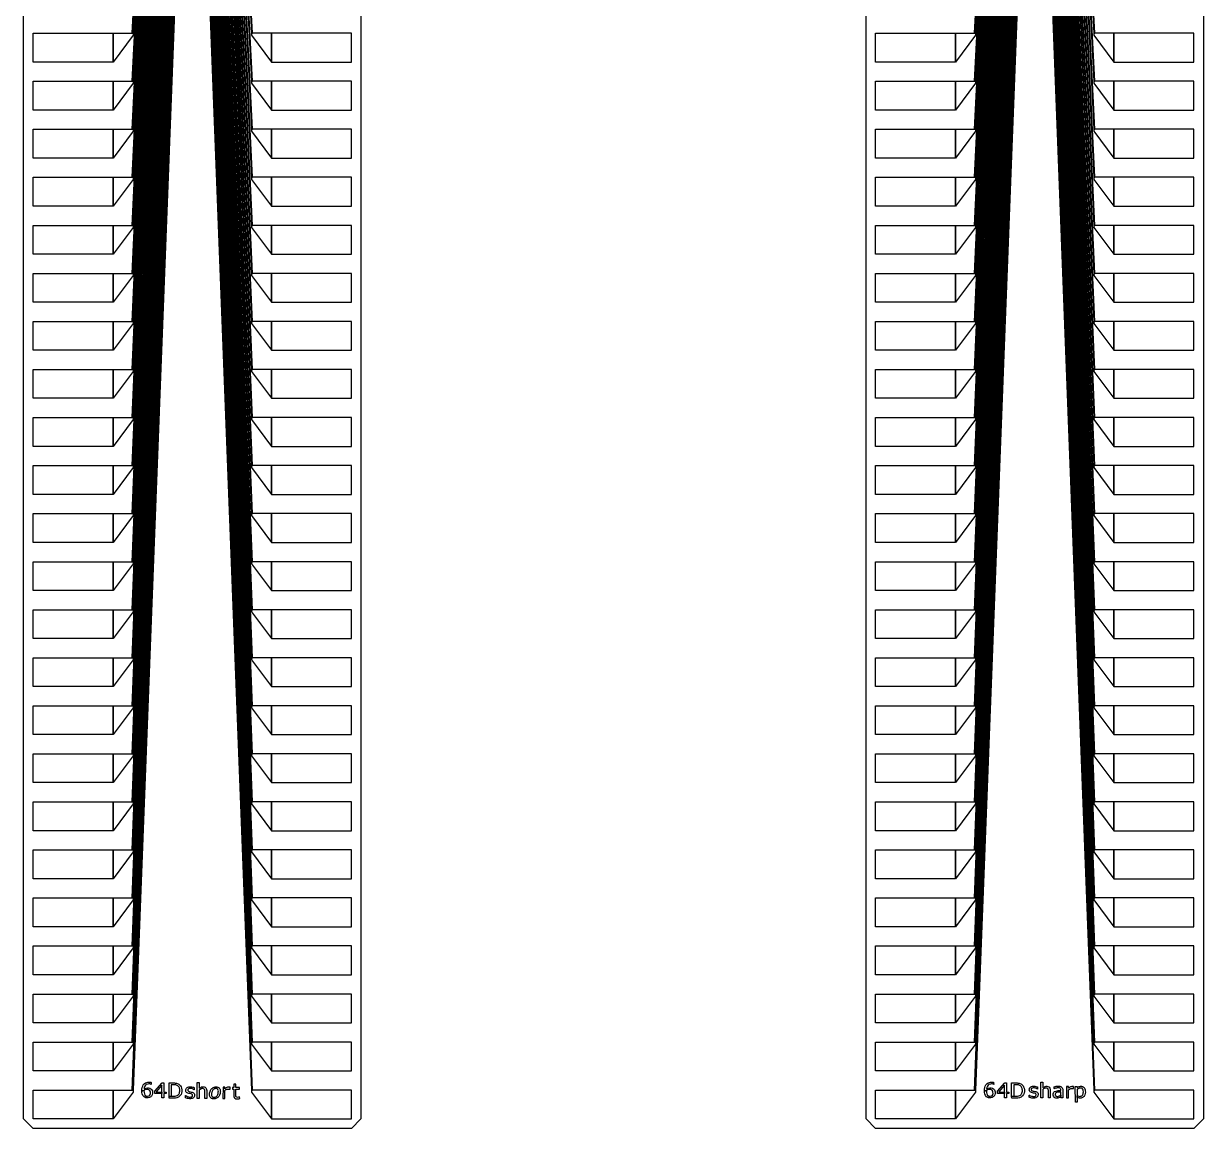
# Model space of a CAD drawing. Header units: inches. Extents: x 106592 to 209533, y 57057 to 74911.
# Drawn here: x 112245 to 114741, y 57217 to 59554 of the extents above; entities that cross this region are included whole.
import ezdxf

# ---------------------------------------------------------------- set-up
doc = ezdxf.new("R2010")
doc.units = ezdxf.units.IN
doc.header["$MEASUREMENT"] = 0
for name, color, linetype in [('metal', 221, 'Continuous'), ('nitride window', 40, 'Continuous'), ('profile', 140, 'Continuous')]:
    doc.layers.add(name, color=color, linetype=linetype)

msp = doc.modelspace()

# ---------------------------------------------------------------- linework, layer by layer
at = {"layer": 'metal'}
for points in [[(112567.1, 60537.8), (112568.7, 60537.8), (112476.4, 58314.4), (112474.3, 58314.4)], [(112476.4, 58416), (112474.3, 58416), (112563.9, 60537.8), (112565.5, 60537.8)], [(112560.7, 60537.8), (112562.3, 60537.8), (112476.4, 58517.6), (112474.3, 58517.6)], [(112476.4, 58619.3), (112474.3, 58619.3), (112557.5, 60537.8), (112559.1, 60537.8)], [(112476.4, 58720.9), (112474.3, 58720.9), (112554.3, 60537.8), (112555.9, 60537.8)], [(112551.1, 60537.8), (112552.7, 60537.8), (112476.4, 58822.5), (112474.3, 58822.5)], [(112570.3, 60537.8), (112571.9, 60537.8), (112476.4, 58212.8), (112474.3, 58212.8)], [(112573.5, 60537.8), (112575.1, 60537.8), (112476.4, 58111.2), (112474.3, 58111.2)], [(112599.1, 60537.8), (112600.7, 60537.8), (112476.4, 57298.4), (112474.3, 57298.4)], [(112595.9, 60537.8), (112597.5, 60537.8), (112476.4, 57400), (112474.3, 57400)], [(112576.7, 60537.8), (112578.3, 60537.8), (112476.4, 58009.6), (112474.3, 58009.6)], [(112476.4, 57908), (112474.3, 57908), (112579.9, 60537.8), (112581.5, 60537.8)], [(112476.4, 57806.4), (112474.3, 57806.4), (112583.1, 60537.8), (112584.7, 60537.8)], [(112586.3, 60537.8), (112587.9, 60537.8), (112476.4, 57704.8), (112474.3, 57704.8)], [(112476.4, 57603.2), (112474.3, 57603.2), (112589.5, 60537.8), (112591.1, 60537.8)], [(112592.7, 60537.8), (112594.3, 60537.8), (112476.4, 57501.6), (112474.3, 57501.6)], [(112541.5, 60537.8), (112543.1, 60537.8), (112476.4, 59127.3), (112474.3, 59127.3)], [(112476.4, 59228.9), (112474.3, 59228.9), (112538.3, 60537.8), (112539.9, 60537.8)], [(112535.1, 60537.8), (112536.7, 60537.8), (112476.4, 59330.5), (112474.3, 59330.5)], [(112476.4, 59432.1), (112474.3, 59432.1), (112531.9, 60537.8), (112533.5, 60537.8)], [(112476.4, 59533.7), (112474.3, 59533.7), (112528.7, 60537.8), (112530.3, 60537.8)], [(112544.7, 60537.8), (112546.3, 60537.8), (112476.4, 59025.7), (112474.3, 59025.7)], [(112547.9, 60537.8), (112549.5, 60537.8), (112476.4, 58924.1), (112474.3, 58924.1)], [(112603.9, 60537.8), (112602.3, 60537.8), (112726.7, 57298.4), (112728.8, 57298.4)], [(112607.1, 60537.8), (112605.5, 60537.8), (112726.7, 57400), (112728.8, 57400)], [(112610.3, 60537.8), (112608.7, 60537.8), (112726.7, 57501.6), (112728.8, 57501.6)], [(112726.7, 57603.2), (112728.8, 57603.2), (112613.5, 60537.8), (112611.9, 60537.8)], [(112616.7, 60537.8), (112615.1, 60537.8), (112726.7, 57704.8), (112728.8, 57704.8)], [(112726.7, 57806.4), (112728.8, 57806.4), (112619.9, 60537.8), (112618.3, 60537.8)], [(112726.7, 57908), (112728.8, 57908), (112623.1, 60537.8), (112621.5, 60537.8)], [(112626.3, 60537.8), (112624.7, 60537.8), (112726.7, 58009.6), (112728.8, 58009.6)], [(112629.5, 60537.8), (112627.9, 60537.8), (112726.7, 58111.2), (112728.8, 58111.2)], [(112632.7, 60537.8), (112631.1, 60537.8), (112726.7, 58212.8), (112728.8, 58212.8)], [(112635.9, 60537.8), (112634.3, 60537.8), (112726.7, 58314.4), (112728.8, 58314.4)], [(112726.7, 58416), (112728.8, 58416), (112639.1, 60537.8), (112637.5, 60537.8)], [(112642.3, 60537.8), (112640.7, 60537.8), (112726.7, 58517.6), (112728.8, 58517.6)], [(112726.7, 58619.3), (112728.8, 58619.3), (112645.5, 60537.8), (112643.9, 60537.8)], [(112726.7, 58720.9), (112728.8, 58720.9), (112648.7, 60537.8), (112647.1, 60537.8)], [(112651.9, 60537.8), (112650.3, 60537.8), (112726.7, 58822.5), (112728.8, 58822.5)], [(112655.1, 60537.8), (112653.5, 60537.8), (112726.7, 58924.1), (112728.8, 58924.1)], [(112658.3, 60537.8), (112656.7, 60537.8), (112726.7, 59025.7), (112728.8, 59025.7)], [(112661.5, 60537.8), (112659.9, 60537.8), (112726.7, 59127.3), (112728.8, 59127.3)], [(112726.7, 59228.9), (112728.8, 59228.9), (112664.7, 60537.8), (112663.1, 60537.8)], [(112667.9, 60537.8), (112666.3, 60537.8), (112726.7, 59330.5), (112728.8, 59330.5)], [(112726.7, 59432.1), (112728.8, 59432.1), (112671.1, 60537.8), (112669.5, 60537.8)], [(112726.7, 59533.7), (112728.8, 59533.7), (112674.3, 60537.8), (112672.7, 60537.8)], [(114350.1, 60537.8), (114351.7, 60537.8), (114259.4, 58314.4), (114257.3, 58314.4)], [(114259.4, 58416), (114257.3, 58416), (114346.9, 60537.8), (114348.5, 60537.8)], [(114343.7, 60537.8), (114345.3, 60537.8), (114259.4, 58517.6), (114257.3, 58517.6)], [(114259.4, 58619.3), (114257.3, 58619.3), (114340.5, 60537.8), (114342.1, 60537.8)], [(114259.4, 58720.9), (114257.3, 58720.9), (114337.3, 60537.8), (114338.9, 60537.8)], [(114334.1, 60537.8), (114335.7, 60537.8), (114259.4, 58822.5), (114257.3, 58822.5)], [(114353.3, 60537.8), (114354.9, 60537.8), (114259.4, 58212.8), (114257.3, 58212.8)], [(114356.5, 60537.8), (114358.1, 60537.8), (114259.4, 58111.2), (114257.3, 58111.2)], [(114382.1, 60537.8), (114383.7, 60537.8), (114259.4, 57298.4), (114257.3, 57298.4)], [(114378.9, 60537.8), (114380.5, 60537.8), (114259.4, 57400), (114257.3, 57400)], [(114359.7, 60537.8), (114361.3, 60537.8), (114259.4, 58009.6), (114257.3, 58009.6)], [(114259.4, 57908), (114257.3, 57908), (114362.9, 60537.8), (114364.5, 60537.8)], [(114259.4, 57806.4), (114257.3, 57806.4), (114366.1, 60537.8), (114367.7, 60537.8)], [(114369.3, 60537.8), (114370.9, 60537.8), (114259.4, 57704.8), (114257.3, 57704.8)], [(114259.4, 57603.2), (114257.3, 57603.2), (114372.5, 60537.8), (114374.1, 60537.8)], [(114375.7, 60537.8), (114377.3, 60537.8), (114259.4, 57501.6), (114257.3, 57501.6)], [(114324.5, 60537.8), (114326.1, 60537.8), (114259.4, 59127.3), (114257.3, 59127.3)], [(114259.4, 59228.9), (114257.3, 59228.9), (114321.3, 60537.8), (114322.9, 60537.8)], [(114318.1, 60537.8), (114319.7, 60537.8), (114259.4, 59330.5), (114257.3, 59330.5)], [(114259.4, 59432.1), (114257.3, 59432.1), (114314.9, 60537.8), (114316.5, 60537.8)], [(114259.4, 59533.7), (114257.3, 59533.7), (114311.7, 60537.8), (114313.3, 60537.8)], [(114327.7, 60537.8), (114329.3, 60537.8), (114259.4, 59025.7), (114257.3, 59025.7)], [(114330.9, 60537.8), (114332.5, 60537.8), (114259.4, 58924.1), (114257.3, 58924.1)], [(114386.9, 60537.8), (114385.3, 60537.8), (114509.7, 57298.4), (114511.8, 57298.4)], [(114390.1, 60537.8), (114388.5, 60537.8), (114509.7, 57400), (114511.8, 57400)], [(114393.3, 60537.8), (114391.7, 60537.8), (114509.7, 57501.6), (114511.8, 57501.6)], [(114509.7, 57603.2), (114511.8, 57603.2), (114396.5, 60537.8), (114394.9, 60537.8)], [(114399.7, 60537.8), (114398.1, 60537.8), (114509.7, 57704.8), (114511.8, 57704.8)], [(114509.7, 57806.4), (114511.8, 57806.4), (114402.9, 60537.8), (114401.3, 60537.8)], [(114509.7, 57908), (114511.8, 57908), (114406.1, 60537.8), (114404.5, 60537.8)], [(114409.3, 60537.8), (114407.7, 60537.8), (114509.7, 58009.6), (114511.8, 58009.6)], [(114412.5, 60537.8), (114410.9, 60537.8), (114509.7, 58111.2), (114511.8, 58111.2)], [(114415.7, 60537.8), (114414.1, 60537.8), (114509.7, 58212.8), (114511.8, 58212.8)], [(114418.9, 60537.8), (114417.3, 60537.8), (114509.7, 58314.4), (114511.8, 58314.4)], [(114509.7, 58416), (114511.8, 58416), (114422.1, 60537.8), (114420.5, 60537.8)], [(114425.3, 60537.8), (114423.7, 60537.8), (114509.7, 58517.6), (114511.8, 58517.6)], [(114509.7, 58619.3), (114511.8, 58619.3), (114428.5, 60537.8), (114426.9, 60537.8)], [(114509.7, 58720.9), (114511.8, 58720.9), (114431.7, 60537.8), (114430.1, 60537.8)], [(114434.9, 60537.8), (114433.3, 60537.8), (114509.7, 58822.5), (114511.8, 58822.5)], [(114438.1, 60537.8), (114436.5, 60537.8), (114509.7, 58924.1), (114511.8, 58924.1)], [(114441.3, 60537.8), (114439.7, 60537.8), (114509.7, 59025.7), (114511.8, 59025.7)], [(114444.5, 60537.8), (114442.9, 60537.8), (114509.7, 59127.3), (114511.8, 59127.3)], [(114509.7, 59228.9), (114511.8, 59228.9), (114447.7, 60537.8), (114446.1, 60537.8)], [(114450.9, 60537.8), (114449.3, 60537.8), (114509.7, 59330.5), (114511.8, 59330.5)], [(114509.7, 59432.1), (114511.8, 59432.1), (114454.1, 60537.8), (114452.5, 60537.8)], [(114509.7, 59533.7), (114511.8, 59533.7), (114457.3, 60537.8), (114455.7, 60537.8)], [(112264.7, 59533.7), (112434, 59533.7), (112434, 59472.7), (112264.7, 59472.7)], [(112434, 59472.7), (112434, 59533.7), (112476.4, 59533.7), (112476.4, 59529.5), (112434, 59472.7)], [(112769, 59472.7), (112769, 59533.7), (112726.7, 59533.7), (112726.7, 59529.5), (112769, 59472.7)], [(112938.3, 59533.7), (112769, 59533.7), (112769, 59472.7), (112938.3, 59472.7)], [(114047.7, 59533.7), (114217.1, 59533.7), (114217.1, 59472.7), (114047.7, 59472.7)], [(114217.1, 59472.7), (114217.1, 59533.7), (114259.4, 59533.7), (114259.4, 59529.5), (114217.1, 59472.7)], [(114552, 59472.7), (114552, 59533.7), (114509.7, 59533.7), (114509.7, 59529.5), (114552, 59472.7)], [(114721.4, 59533.7), (114552, 59533.7), (114552, 59472.7), (114721.4, 59472.7)], [(112264.7, 59432.1), (112434, 59432.1), (112434, 59371.1), (112264.7, 59371.1)], [(112434, 59371.1), (112434, 59432.1), (112476.4, 59432.1), (112476.4, 59427.8), (112434, 59371.1)], [(112769, 59371.1), (112769, 59432.1), (112726.7, 59432.1), (112726.7, 59427.8), (112769, 59371.1)], [(112938.3, 59432.1), (112769, 59432.1), (112769, 59371.1), (112938.3, 59371.1)], [(114047.7, 59432.1), (114217.1, 59432.1), (114217.1, 59371.1), (114047.7, 59371.1)], [(114217.1, 59371.1), (114217.1, 59432.1), (114259.4, 59432.1), (114259.4, 59427.8), (114217.1, 59371.1)], [(114552, 59371.1), (114552, 59432.1), (114509.7, 59432.1), (114509.7, 59427.8), (114552, 59371.1)], [(114721.4, 59432.1), (114552, 59432.1), (114552, 59371.1), (114721.4, 59371.1)], [(112264.7, 59330.5), (112434, 59330.5), (112434, 59269.5), (112264.7, 59269.5)], [(112434, 59269.5), (112434, 59330.5), (112476.4, 59330.5), (112476.4, 59326.2), (112434, 59269.5)], [(112769, 59269.5), (112769, 59330.5), (112726.7, 59330.5), (112726.7, 59326.2), (112769, 59269.5)], [(112938.3, 59330.5), (112769, 59330.5), (112769, 59269.5), (112938.3, 59269.5)], [(114047.7, 59330.5), (114217.1, 59330.5), (114217.1, 59269.5), (114047.7, 59269.5)], [(114217.1, 59269.5), (114217.1, 59330.5), (114259.4, 59330.5), (114259.4, 59326.2), (114217.1, 59269.5)], [(114552, 59269.5), (114552, 59330.5), (114509.7, 59330.5), (114509.7, 59326.2), (114552, 59269.5)], [(114721.4, 59330.5), (114552, 59330.5), (114552, 59269.5), (114721.4, 59269.5)], [(112264.7, 59228.9), (112434, 59228.9), (112434, 59167.9), (112264.7, 59167.9)], [(112434, 59167.9), (112434, 59228.9), (112476.4, 59228.9), (112476.4, 59224.6), (112434, 59167.9)], [(112769, 59167.9), (112769, 59228.9), (112726.7, 59228.9), (112726.7, 59224.6), (112769, 59167.9)], [(112938.3, 59228.9), (112769, 59228.9), (112769, 59167.9), (112938.3, 59167.9)], [(114047.7, 59228.9), (114217.1, 59228.9), (114217.1, 59167.9), (114047.7, 59167.9)], [(114217.1, 59167.9), (114217.1, 59228.9), (114259.4, 59228.9), (114259.4, 59224.6), (114217.1, 59167.9)], [(114552, 59167.9), (114552, 59228.9), (114509.7, 59228.9), (114509.7, 59224.6), (114552, 59167.9)], [(114721.4, 59228.9), (114552, 59228.9), (114552, 59167.9), (114721.4, 59167.9)], [(112264.7, 59127.3), (112434, 59127.3), (112434, 59066.3), (112264.7, 59066.3)], [(112434, 59066.3), (112434, 59127.3), (112476.4, 59127.3), (112476.4, 59123), (112434, 59066.3)], [(112769, 59066.3), (112769, 59127.3), (112726.7, 59127.3), (112726.7, 59123), (112769, 59066.3)], [(112938.3, 59127.3), (112769, 59127.3), (112769, 59066.3), (112938.3, 59066.3)], [(114047.7, 59127.3), (114217.1, 59127.3), (114217.1, 59066.3), (114047.7, 59066.3)], [(114217.1, 59066.3), (114217.1, 59127.3), (114259.4, 59127.3), (114259.4, 59123), (114217.1, 59066.3)], [(114552, 59066.3), (114552, 59127.3), (114509.7, 59127.3), (114509.7, 59123), (114552, 59066.3)], [(114721.4, 59127.3), (114552, 59127.3), (114552, 59066.3), (114721.4, 59066.3)], [(112264.7, 59025.7), (112434, 59025.7), (112434, 58964.7), (112264.7, 58964.7)], [(112434, 58964.7), (112434, 59025.7), (112476.4, 59025.7), (112476.4, 59021.4), (112434, 58964.7)], [(112769, 58964.7), (112769, 59025.7), (112726.7, 59025.7), (112726.7, 59021.4), (112769, 58964.7)], [(112938.3, 59025.7), (112769, 59025.7), (112769, 58964.7), (112938.3, 58964.7)], [(114047.7, 59025.7), (114217.1, 59025.7), (114217.1, 58964.7), (114047.7, 58964.7)], [(114217.1, 58964.7), (114217.1, 59025.7), (114259.4, 59025.7), (114259.4, 59021.4), (114217.1, 58964.7)], [(114552, 58964.7), (114552, 59025.7), (114509.7, 59025.7), (114509.7, 59021.4), (114552, 58964.7)], [(114721.4, 59025.7), (114552, 59025.7), (114552, 58964.7), (114721.4, 58964.7)], [(112264.7, 58924.1), (112434, 58924.1), (112434, 58863.1), (112264.7, 58863.1)], [(112434, 58863.1), (112434, 58924.1), (112476.4, 58924.1), (112476.4, 58919.8), (112434, 58863.1)], [(112769, 58863.1), (112769, 58924.1), (112726.7, 58924.1), (112726.7, 58919.8), (112769, 58863.1)], [(112938.3, 58924.1), (112769, 58924.1), (112769, 58863.1), (112938.3, 58863.1)], [(114047.7, 58924.1), (114217.1, 58924.1), (114217.1, 58863.1), (114047.7, 58863.1)], [(114217.1, 58863.1), (114217.1, 58924.1), (114259.4, 58924.1), (114259.4, 58919.8), (114217.1, 58863.1)], [(114552, 58863.1), (114552, 58924.1), (114509.7, 58924.1), (114509.7, 58919.8), (114552, 58863.1)], [(114721.4, 58924.1), (114552, 58924.1), (114552, 58863.1), (114721.4, 58863.1)], [(112264.7, 58822.5), (112434, 58822.5), (112434, 58761.5), (112264.7, 58761.5)], [(112434, 58761.5), (112434, 58822.5), (112476.4, 58822.5), (112476.4, 58818.2), (112434, 58761.5)], [(112769, 58761.5), (112769, 58822.5), (112726.7, 58822.5), (112726.7, 58818.2), (112769, 58761.5)], [(112938.3, 58822.5), (112769, 58822.5), (112769, 58761.5), (112938.3, 58761.5)], [(114047.7, 58822.5), (114217.1, 58822.5), (114217.1, 58761.5), (114047.7, 58761.5)], [(114217.1, 58761.5), (114217.1, 58822.5), (114259.4, 58822.5), (114259.4, 58818.2), (114217.1, 58761.5)], [(114552, 58761.5), (114552, 58822.5), (114509.7, 58822.5), (114509.7, 58818.2), (114552, 58761.5)], [(114721.4, 58822.5), (114552, 58822.5), (114552, 58761.5), (114721.4, 58761.5)], [(112264.7, 58720.9), (112434, 58720.9), (112434, 58659.9), (112264.7, 58659.9)], [(112434, 58659.9), (112434, 58720.9), (112476.4, 58720.9), (112476.4, 58716.6), (112434, 58659.9)], [(112769, 58659.9), (112769, 58720.9), (112726.7, 58720.9), (112726.7, 58716.6), (112769, 58659.9)], [(112938.3, 58720.9), (112769, 58720.9), (112769, 58659.9), (112938.3, 58659.9)], [(114047.7, 58720.9), (114217.1, 58720.9), (114217.1, 58659.9), (114047.7, 58659.9)], [(114217.1, 58659.9), (114217.1, 58720.9), (114259.4, 58720.9), (114259.4, 58716.6), (114217.1, 58659.9)], [(114552, 58659.9), (114552, 58720.9), (114509.7, 58720.9), (114509.7, 58716.6), (114552, 58659.9)], [(114721.4, 58720.9), (114552, 58720.9), (114552, 58659.9), (114721.4, 58659.9)], [(112264.7, 58619.3), (112434, 58619.3), (112434, 58558.3), (112264.7, 58558.3)], [(112434, 58558.3), (112434, 58619.3), (112476.4, 58619.3), (112476.4, 58615), (112434, 58558.3)], [(112769, 58558.3), (112769, 58619.3), (112726.7, 58619.3), (112726.7, 58615), (112769, 58558.3)], [(112938.3, 58619.3), (112769, 58619.3), (112769, 58558.3), (112938.3, 58558.3)], [(114047.7, 58619.3), (114217.1, 58619.3), (114217.1, 58558.3), (114047.7, 58558.3)], [(114217.1, 58558.3), (114217.1, 58619.3), (114259.4, 58619.3), (114259.4, 58615), (114217.1, 58558.3)], [(114552, 58558.3), (114552, 58619.3), (114509.7, 58619.3), (114509.7, 58615), (114552, 58558.3)], [(114721.4, 58619.3), (114552, 58619.3), (114552, 58558.3), (114721.4, 58558.3)], [(112264.7, 58517.6), (112434, 58517.6), (112434, 58456.7), (112264.7, 58456.7)], [(112434, 58456.7), (112434, 58517.6), (112476.4, 58517.6), (112476.4, 58513.4), (112434, 58456.7)], [(112769, 58456.7), (112769, 58517.6), (112726.7, 58517.6), (112726.7, 58513.4), (112769, 58456.7)], [(112938.3, 58517.6), (112769, 58517.6), (112769, 58456.7), (112938.3, 58456.7)], [(114047.7, 58517.6), (114217.1, 58517.6), (114217.1, 58456.7), (114047.7, 58456.7)], [(114217.1, 58456.7), (114217.1, 58517.6), (114259.4, 58517.6), (114259.4, 58513.4), (114217.1, 58456.7)], [(114552, 58456.7), (114552, 58517.6), (114509.7, 58517.6), (114509.7, 58513.4), (114552, 58456.7)], [(114721.4, 58517.6), (114552, 58517.6), (114552, 58456.7), (114721.4, 58456.7)], [(112264.7, 58416), (112434, 58416), (112434, 58355.1), (112264.7, 58355.1)], [(112434, 58355.1), (112434, 58416), (112476.4, 58416), (112476.4, 58411.8), (112434, 58355.1)], [(112769, 58355.1), (112769, 58416), (112726.7, 58416), (112726.7, 58411.8), (112769, 58355.1)], [(112938.3, 58416), (112769, 58416), (112769, 58355.1), (112938.3, 58355.1)], [(114047.7, 58416), (114217.1, 58416), (114217.1, 58355.1), (114047.7, 58355.1)], [(114217.1, 58355.1), (114217.1, 58416), (114259.4, 58416), (114259.4, 58411.8), (114217.1, 58355.1)], [(114552, 58355.1), (114552, 58416), (114509.7, 58416), (114509.7, 58411.8), (114552, 58355.1)], [(114721.4, 58416), (114552, 58416), (114552, 58355.1), (114721.4, 58355.1)], [(112264.7, 58314.4), (112434, 58314.4), (112434, 58253.5), (112264.7, 58253.5)], [(112434, 58253.5), (112434, 58314.4), (112476.4, 58314.4), (112476.4, 58310.2), (112434, 58253.5)], [(112769, 58253.5), (112769, 58314.4), (112726.7, 58314.4), (112726.7, 58310.2), (112769, 58253.5)], [(112938.3, 58314.4), (112769, 58314.4), (112769, 58253.5), (112938.3, 58253.5)], [(114047.7, 58314.4), (114217.1, 58314.4), (114217.1, 58253.5), (114047.7, 58253.5)], [(114217.1, 58253.5), (114217.1, 58314.4), (114259.4, 58314.4), (114259.4, 58310.2), (114217.1, 58253.5)], [(114552, 58253.5), (114552, 58314.4), (114509.7, 58314.4), (114509.7, 58310.2), (114552, 58253.5)], [(114721.4, 58314.4), (114552, 58314.4), (114552, 58253.5), (114721.4, 58253.5)], [(112264.7, 58212.8), (112434, 58212.8), (112434, 58151.9), (112264.7, 58151.9)], [(112434, 58151.9), (112434, 58212.8), (112476.4, 58212.8), (112476.4, 58208.6), (112434, 58151.9)], [(112769, 58151.9), (112769, 58212.8), (112726.7, 58212.8), (112726.7, 58208.6), (112769, 58151.9)], [(112938.3, 58212.8), (112769, 58212.8), (112769, 58151.9), (112938.3, 58151.9)], [(114047.7, 58212.8), (114217.1, 58212.8), (114217.1, 58151.9), (114047.7, 58151.9)], [(114217.1, 58151.9), (114217.1, 58212.8), (114259.4, 58212.8), (114259.4, 58208.6), (114217.1, 58151.9)], [(114552, 58151.9), (114552, 58212.8), (114509.7, 58212.8), (114509.7, 58208.6), (114552, 58151.9)], [(114721.4, 58212.8), (114552, 58212.8), (114552, 58151.9), (114721.4, 58151.9)], [(112264.7, 58111.2), (112434, 58111.2), (112434, 58050.3), (112264.7, 58050.3)], [(112434, 58050.3), (112434, 58111.2), (112476.4, 58111.2), (112476.4, 58107), (112434, 58050.3)], [(112769, 58050.3), (112769, 58111.2), (112726.7, 58111.2), (112726.7, 58107), (112769, 58050.3)], [(112938.3, 58111.2), (112769, 58111.2), (112769, 58050.3), (112938.3, 58050.3)], [(114047.7, 58111.2), (114217.1, 58111.2), (114217.1, 58050.3), (114047.7, 58050.3)], [(114217.1, 58050.3), (114217.1, 58111.2), (114259.4, 58111.2), (114259.4, 58107), (114217.1, 58050.3)], [(114552, 58050.3), (114552, 58111.2), (114509.7, 58111.2), (114509.7, 58107), (114552, 58050.3)], [(114721.4, 58111.2), (114552, 58111.2), (114552, 58050.3), (114721.4, 58050.3)], [(112264.7, 58009.6), (112434, 58009.6), (112434, 57948.7), (112264.7, 57948.7)], [(112434, 57948.7), (112434, 58009.6), (112476.4, 58009.6), (112476.4, 58005.4), (112434, 57948.7)], [(112769, 57948.7), (112769, 58009.6), (112726.7, 58009.6), (112726.7, 58005.4), (112769, 57948.7)], [(112938.3, 58009.6), (112769, 58009.6), (112769, 57948.7), (112938.3, 57948.7)], [(114047.7, 58009.6), (114217.1, 58009.6), (114217.1, 57948.7), (114047.7, 57948.7)], [(114217.1, 57948.7), (114217.1, 58009.6), (114259.4, 58009.6), (114259.4, 58005.4), (114217.1, 57948.7)], [(114552, 57948.7), (114552, 58009.6), (114509.7, 58009.6), (114509.7, 58005.4), (114552, 57948.7)], [(114721.4, 58009.6), (114552, 58009.6), (114552, 57948.7), (114721.4, 57948.7)], [(112264.7, 57908), (112434, 57908), (112434, 57847.1), (112264.7, 57847.1)], [(112434, 57847.1), (112434, 57908), (112476.4, 57908), (112476.4, 57903.8), (112434, 57847.1)], [(112769, 57847.1), (112769, 57908), (112726.7, 57908), (112726.7, 57903.8), (112769, 57847.1)], [(112938.3, 57908), (112769, 57908), (112769, 57847.1), (112938.3, 57847.1)], [(114047.7, 57908), (114217.1, 57908), (114217.1, 57847.1), (114047.7, 57847.1)], [(114217.1, 57847.1), (114217.1, 57908), (114259.4, 57908), (114259.4, 57903.8), (114217.1, 57847.1)], [(114552, 57847.1), (114552, 57908), (114509.7, 57908), (114509.7, 57903.8), (114552, 57847.1)], [(114721.4, 57908), (114552, 57908), (114552, 57847.1), (114721.4, 57847.1)], [(112264.7, 57806.4), (112434, 57806.4), (112434, 57745.5), (112264.7, 57745.5)], [(112434, 57745.5), (112434, 57806.4), (112476.4, 57806.4), (112476.4, 57802.2), (112434, 57745.5)], [(112769, 57745.5), (112769, 57806.4), (112726.7, 57806.4), (112726.7, 57802.2), (112769, 57745.5)], [(112938.3, 57806.4), (112769, 57806.4), (112769, 57745.5), (112938.3, 57745.5)], [(114047.7, 57806.4), (114217.1, 57806.4), (114217.1, 57745.5), (114047.7, 57745.5)], [(114217.1, 57745.5), (114217.1, 57806.4), (114259.4, 57806.4), (114259.4, 57802.2), (114217.1, 57745.5)], [(114552, 57745.5), (114552, 57806.4), (114509.7, 57806.4), (114509.7, 57802.2), (114552, 57745.5)], [(114721.4, 57806.4), (114552, 57806.4), (114552, 57745.5), (114721.4, 57745.5)], [(112264.7, 57704.8), (112434, 57704.8), (112434, 57643.9), (112264.7, 57643.9)], [(112434, 57643.9), (112434, 57704.8), (112476.4, 57704.8), (112476.4, 57700.6), (112434, 57643.9)], [(112769, 57643.9), (112769, 57704.8), (112726.7, 57704.8), (112726.7, 57700.6), (112769, 57643.9)], [(112938.3, 57704.8), (112769, 57704.8), (112769, 57643.9), (112938.3, 57643.9)], [(114047.7, 57704.8), (114217.1, 57704.8), (114217.1, 57643.9), (114047.7, 57643.9)], [(114217.1, 57643.9), (114217.1, 57704.8), (114259.4, 57704.8), (114259.4, 57700.6), (114217.1, 57643.9)], [(114552, 57643.9), (114552, 57704.8), (114509.7, 57704.8), (114509.7, 57700.6), (114552, 57643.9)], [(114721.4, 57704.8), (114552, 57704.8), (114552, 57643.9), (114721.4, 57643.9)], [(112264.7, 57603.2), (112434, 57603.2), (112434, 57542.2), (112264.7, 57542.2)], [(112434, 57542.2), (112434, 57603.2), (112476.4, 57603.2), (112476.4, 57599), (112434, 57542.2)], [(112769, 57542.2), (112769, 57603.2), (112726.7, 57603.2), (112726.7, 57599), (112769, 57542.2)], [(112938.3, 57603.2), (112769, 57603.2), (112769, 57542.2), (112938.3, 57542.2)], [(114047.7, 57603.2), (114217.1, 57603.2), (114217.1, 57542.2), (114047.7, 57542.2)], [(114217.1, 57542.2), (114217.1, 57603.2), (114259.4, 57603.2), (114259.4, 57599), (114217.1, 57542.2)], [(114552, 57542.2), (114552, 57603.2), (114509.7, 57603.2), (114509.7, 57599), (114552, 57542.2)], [(114721.4, 57603.2), (114552, 57603.2), (114552, 57542.2), (114721.4, 57542.2)], [(112264.7, 57501.6), (112434, 57501.6), (112434, 57440.6), (112264.7, 57440.6)], [(112434, 57440.6), (112434, 57501.6), (112476.4, 57501.6), (112476.4, 57497.4), (112434, 57440.6)], [(112769, 57440.6), (112769, 57501.6), (112726.7, 57501.6), (112726.7, 57497.4), (112769, 57440.6)], [(112938.3, 57501.6), (112769, 57501.6), (112769, 57440.6), (112938.3, 57440.6)], [(114047.7, 57501.6), (114217.1, 57501.6), (114217.1, 57440.6), (114047.7, 57440.6)], [(114217.1, 57440.6), (114217.1, 57501.6), (114259.4, 57501.6), (114259.4, 57497.4), (114217.1, 57440.6)], [(114552, 57440.6), (114552, 57501.6), (114509.7, 57501.6), (114509.7, 57497.4), (114552, 57440.6)], [(114721.4, 57501.6), (114552, 57501.6), (114552, 57440.6), (114721.4, 57440.6)], [(112264.7, 57400), (112434, 57400), (112434, 57339), (112264.7, 57339)], [(112434, 57339), (112434, 57400), (112476.4, 57400), (112476.4, 57395.8), (112434, 57339)], [(112769, 57339), (112769, 57400), (112726.7, 57400), (112726.7, 57395.8), (112769, 57339)], [(112938.3, 57400), (112769, 57400), (112769, 57339), (112938.3, 57339)], [(114047.7, 57400), (114217.1, 57400), (114217.1, 57339), (114047.7, 57339)], [(114217.1, 57339), (114217.1, 57400), (114259.4, 57400), (114259.4, 57395.8), (114217.1, 57339)], [(114552, 57339), (114552, 57400), (114509.7, 57400), (114509.7, 57395.8), (114552, 57339)], [(114721.4, 57400), (114552, 57400), (114552, 57339), (114721.4, 57339)], [(112264.7, 57298.4), (112434, 57298.4), (112434, 57237.4), (112264.7, 57237.4)], [(112434, 57237.4), (112434, 57298.4), (112476.4, 57298.4), (112476.4, 57294.2), (112434, 57237.4)], [(112514.5, 57314.8), (112514.6, 57310.6), (112512, 57311.5), (112509.7, 57311.7), (112507.5, 57311.3), (112504.3, 57310), (112502.6, 57308.8), (112501.1, 57306.4), (112500.1, 57303.7), (112499.7, 57300.8), (112501.4, 57301.7), (112503.7, 57302.6), (112506.6, 57303.1), (112508.9, 57303.1), (112511.7, 57302.4), (112514.1, 57301), (112516, 57299.3), (112517.3, 57297), (112517.6, 57294.5), (112517.7, 57291.5), (112516.8, 57288.2), (112515.3, 57285.8), (112513.7, 57284.4), (112511.2, 57282.8), (112508.4, 57282.1), (112506.1, 57282.1), (112503.4, 57282.3), (112499.5, 57284.2), (112497.3, 57286.7), (112495.8, 57290.3), (112495.1, 57293.4), (112495, 57296.4), (112499.4, 57297.8), (112499.6, 57293.5), (112500.2, 57290.4), (112501.6, 57287.5), (112504.5, 57285.9), (112507, 57285.8), (112510, 57286.5), (112512, 57288), (112513.2, 57291), (112513.1, 57294.2), (112512.5, 57296.4), (112511, 57298.6), (112508.3, 57299.5), (112504.9, 57299.5), (112501.4, 57298.7), (112500.2, 57298.2), (112499.4, 57297.9), (112495, 57296.6), (112494.9, 57296.9), (112494.9, 57297), (112495.1, 57300.4), (112495.8, 57304.1), (112496.7, 57306.8), (112498, 57309.3), (112499.9, 57311.7), (112502.7, 57313.5), (112505.4, 57314.7), (112507.7, 57315.2), (112509.5, 57315.4), (112511, 57315.3), (112512.7, 57315.3), (112513.8, 57315)], [(112537.9, 57313.9), (112541.8, 57314), (112541.7, 57294.4), (112546.5, 57294.4), (112546.4, 57290.9), (112541.7, 57290.9), (112541.6, 57281.9), (112537.5, 57282.1), (112537.5, 57290.9), (112537.5, 57308.6), (112525.5, 57294.5), (112537.4, 57294.4), (112537.4, 57291), (112522.3, 57291), (112522.3, 57295.9)], [(112552.6, 57313.7), (112558.4, 57313.6), (112564.1, 57313.5), (112565.5, 57313.3), (112568.6, 57312.8), (112571.6, 57311.9), (112573.5, 57310.8), (112577, 57307.4), (112577.9, 57305.5), (112579.1, 57302.6), (112579.8, 57299), (112579.8, 57295.4), (112579, 57292.2), (112577.8, 57289.2), (112575.4, 57286.1), (112572.6, 57283.8), (112569.2, 57282.4), (112565.9, 57281.7), (112561.7, 57281.5), (112554.2, 57281.5), (112552.6, 57281.6), (112552.6, 57285.1), (112556.9, 57285.3), (112562.5, 57285.3), (112565.3, 57285.6), (112567.6, 57286.1), (112569.7, 57286.9), (112571.8, 57288.3), (112572.9, 57289.6), (112573.6, 57290.5), (112574.4, 57292.1), (112574.9, 57293.8), (112575.2, 57295.9), (112575.2, 57298), (112575.1, 57300.1), (112574.7, 57301.7), (112574.3, 57303.1), (112573.7, 57304.3), (112572.8, 57305.7), (112572, 57306.5), (112571.2, 57307.3), (112569.9, 57308), (112568.5, 57308.8), (112566.9, 57309.3), (112564.9, 57309.7), (112563.4, 57309.9), (112560.8, 57309.9), (112556.8, 57309.9), (112556.9, 57285.4), (112552.6, 57285.2)], [(112605.5, 57303.6), (112605.5, 57299.2), (112605.2, 57299.2), (112604.6, 57299.8), (112603.6, 57300.2), (112602.3, 57300.9), (112600.4, 57301.5), (112599.1, 57301.8), (112597.7, 57302), (112596.2, 57301.9), (112594.6, 57301.6), (112593.5, 57301.1), (112592.7, 57300.6), (112592.1, 57299.7), (112591.9, 57298.5), (112592, 57297.5), (112592.6, 57296.6), (112593.4, 57296), (112594.8, 57295.3), (112596.3, 57294.9), (112597.3, 57294.8), (112599.4, 57294.3), (112601.3, 57294), (112602.9, 57293.4), (112604.2, 57292.6), (112605.2, 57291.8), (112605.7, 57290.9), (112606.3, 57289.6), (112606.4, 57288), (112606.3, 57286.8), (112606.1, 57285.6), (112605.5, 57284.3), (112604.6, 57283.1), (112603.9, 57282.4), (112602.7, 57281.6), (112601.5, 57281), (112600.5, 57280.7), (112599.1, 57280.4), (112597.7, 57280.3), (112595.5, 57280.2), (112593, 57280.4), (112591.3, 57280.8), (112589.2, 57281.5), (112587.6, 57282.2), (112587.6, 57286.8), (112587.9, 57286.8), (112588.7, 57286.2), (112590, 57285.4), (112592.2, 57284.4), (112593.6, 57284), (112595.2, 57283.8), (112596.6, 57283.7), (112597.9, 57283.7), (112599.3, 57283.9), (112600.9, 57284.5), (112601.9, 57285.6), (112602.3, 57286.9), (112602.2, 57288.2), (112601.7, 57289.2), (112600.7, 57289.8), (112599.1, 57290.4), (112596.8, 57290.9), (112594.5, 57291.3), (112592.4, 57292), (112590.9, 57292.6), (112589.7, 57293.4), (112588.9, 57294.3), (112588.1, 57295.7), (112587.7, 57297.5), (112587.9, 57299.4), (112588.5, 57301.2), (112589.4, 57302.5), (112591.1, 57303.8), (112592.5, 57304.5), (112594.6, 57305.1), (112597, 57305.4), (112599.7, 57305.3), (112601.9, 57304.9), (112603.9, 57304.3), (112605.1, 57303.7)], [(112612.2, 57314.2), (112616.3, 57314.2), (112616.3, 57302.2), (112617.9, 57303.3), (112619.7, 57304.2), (112621.5, 57305), (112623.2, 57305.4), (112625.2, 57305.4), (112627, 57305), (112628.9, 57304.3), (112630.2, 57303.1), (112631.2, 57301.6), (112631.8, 57299.8), (112632.2, 57297.9), (112632.2, 57294.9), (112632.3, 57292.8), (112632.3, 57289.6), (112632.2, 57286.4), (112632.2, 57283.4), (112632.3, 57280.8), (112628.2, 57280.8), (112628.2, 57294.3), (112628.1, 57296.6), (112627.9, 57298.4), (112627.4, 57299.5), (112626.6, 57300.6), (112625.6, 57301.3), (112624.2, 57301.5), (112622.2, 57301.5), (112620.9, 57301.3), (112620.3, 57301), (112619.3, 57300.6), (112618.2, 57299.9), (112616.2, 57298.7), (112616.3, 57280.9), (112612.2, 57280.8)], [(112652, 57305.1), (112653.5, 57305), (112654.8, 57304.8), (112655.8, 57304.5), (112656.9, 57304.1), (112658.2, 57303.2), (112658.9, 57302.4), (112659.8, 57301.2), (112660.5, 57299.9), (112660.8, 57298.9), (112661, 57297.8), (112661, 57296.7), (112661.1, 57295.4), (112661, 57293.9), (112660.8, 57292.9), (112660.6, 57291.8), (112660.4, 57290.7), (112660.2, 57290.2), (112659.9, 57289.2), (112659.5, 57288.4), (112659.2, 57287.6), (112658.7, 57286.6), (112658.4, 57286.2), (112657.7, 57285.1), (112656.8, 57284.1), (112655.7, 57283), (112654.4, 57281.9), (112653, 57281.1), (112651.5, 57280.5), (112650.2, 57280.1), (112648.9, 57279.8), (112647.2, 57279.8), (112646.2, 57279.8), (112644.5, 57280), (112643.4, 57280.4), (112642.5, 57280.8), (112641.6, 57281.3), (112640.8, 57281.9), (112640, 57282.7), (112639.4, 57283.7), (112638.9, 57284.7), (112638.6, 57285.5), (112638.3, 57286.8), (112638.2, 57288), (112638.1, 57289.4), (112638.2, 57290.4), (112638.3, 57292.2), (112638.7, 57294), (112639.3, 57295.7), (112640.1, 57297.6), (112641.2, 57299.4), (112642.3, 57300.8), (112643.3, 57301.9), (112644.6, 57302.8), (112646, 57303.7), (112647.7, 57304.4), (112649.1, 57304.8), (112650.3, 57305), (112651.2, 57305.1), (112651.9, 57305.1), (112651.9, 57301.7), (112650.9, 57301.7), (112649.9, 57301.6), (112649.1, 57301.4), (112648.2, 57301), (112647.2, 57300.4), (112646.2, 57299.7), (112645.4, 57298.8), (112644.6, 57297.6), (112644.1, 57296.8), (112643.6, 57295.6), (112643, 57294.3), (112642.7, 57293), (112642.5, 57291.8), (112642.4, 57290.4), (112642.3, 57288.5), (112642.5, 57287.1), (112643, 57285.7), (112643.6, 57284.9), (112644.3, 57284.2), (112645.2, 57283.7), (112646.1, 57283.3), (112647.3, 57283.2), (112648.6, 57283.2), (112650.1, 57283.5), (112651.3, 57284), (112652.7, 57284.9), (112654.2, 57286.6), (112655, 57287.9), (112655.7, 57289.4), (112656.3, 57291.2), (112656.7, 57293.4), (112656.7, 57295), (112656.8, 57296.6), (112656.5, 57298), (112656, 57299.3), (112655.5, 57300.1), (112654.9, 57300.7), (112654.2, 57301.1), (112653.1, 57301.5), (112652.2, 57301.7), (112651.9, 57301.7)], [(112670.6, 57304.6), (112666.7, 57304.7), (112666.6, 57280.7), (112670.6, 57280.8), (112670.6, 57297.7), (112672.1, 57298.8), (112673.3, 57299.4), (112674.6, 57300.1), (112675.8, 57300.5), (112677.2, 57300.7), (112678.4, 57300.7), (112679.3, 57300.7), (112680.8, 57300.6), (112681.6, 57300.4), (112681.6, 57301.1), (112681.6, 57304.5), (112680.3, 57304.6), (112679, 57304.7), (112677.7, 57304.6), (112676.3, 57304.3), (112674.9, 57303.9), (112673.5, 57303.2), (112672.1, 57302.3), (112671.3, 57301.8), (112670.7, 57301.2), (112670.6, 57301.1)], [(112693.6, 57311), (112689.5, 57311), (112689.5, 57304.1), (112686.8, 57304.1), (112686.8, 57300.7), (112689.5, 57300.7), (112689.6, 57287.6), (112689.8, 57285), (112690.4, 57283), (112691.5, 57281.4), (112693.5, 57280.3), (112695.7, 57279.7), (112697.6, 57279.6), (112700.2, 57280), (112702, 57280.4), (112701.8, 57284), (112699.7, 57283.3), (112697.6, 57283.1), (112695.9, 57283.4), (112695.6, 57283.5), (112694.7, 57284.2), (112694.1, 57285), (112693.7, 57286.7), (112693.6, 57289.7), (112693.6, 57300.7), (112701.8, 57300.7), (112701.8, 57304.1), (112693.6, 57304.1)], [(112769, 57237.4), (112769, 57298.4), (112726.7, 57298.4), (112726.7, 57294.2), (112769, 57237.4)], [(112938.3, 57298.4), (112769, 57298.4), (112769, 57237.4), (112938.3, 57237.4)], [(114047.7, 57298.4), (114217.1, 57298.4), (114217.1, 57237.4), (114047.7, 57237.4)], [(114217.1, 57237.4), (114217.1, 57298.4), (114259.4, 57298.4), (114259.4, 57294.2), (114217.1, 57237.4)], [(114297.5, 57314.8), (114297.6, 57310.6), (114295, 57311.5), (114292.8, 57311.7), (114290.5, 57311.3), (114287.3, 57310), (114285.6, 57308.8), (114284.2, 57306.4), (114283.1, 57303.7), (114282.7, 57300.8), (114284.4, 57301.7), (114286.7, 57302.6), (114289.6, 57303.1), (114291.9, 57303.1), (114294.7, 57302.4), (114297.1, 57301), (114299.1, 57299.3), (114300.3, 57297), (114300.7, 57294.5), (114300.8, 57291.5), (114299.9, 57288.2), (114298.3, 57285.8), (114296.7, 57284.4), (114294.2, 57282.8), (114291.4, 57282.1), (114289.1, 57282.1), (114286.4, 57282.3), (114282.5, 57284.2), (114280.3, 57286.7), (114278.8, 57290.3), (114278.2, 57293.4), (114278, 57296.4), (114282.5, 57297.8), (114282.6, 57293.5), (114283.3, 57290.4), (114284.6, 57287.5), (114287.5, 57285.9), (114290, 57285.8), (114293, 57286.5), (114295, 57288), (114296.2, 57291), (114296.1, 57294.2), (114295.6, 57296.4), (114294, 57298.6), (114291.3, 57299.5), (114287.9, 57299.5), (114284.4, 57298.7), (114283.2, 57298.2), (114282.5, 57297.9), (114278, 57296.6), (114278, 57296.9), (114278, 57297), (114278.1, 57300.4), (114278.8, 57304.1), (114279.7, 57306.8), (114281, 57309.3), (114283, 57311.7), (114285.7, 57313.5), (114288.4, 57314.7), (114290.8, 57315.2), (114292.5, 57315.4), (114294, 57315.3), (114295.7, 57315.3), (114296.9, 57315)], [(114320.9, 57313.9), (114324.8, 57314), (114324.8, 57294.4), (114329.5, 57294.4), (114329.4, 57290.9), (114324.7, 57290.9), (114324.6, 57281.9), (114320.6, 57282.1), (114320.5, 57290.9), (114320.6, 57308.6), (114308.5, 57294.5), (114320.4, 57294.4), (114320.4, 57291), (114305.3, 57291), (114305.3, 57295.9)], [(114335.6, 57313.7), (114341.4, 57313.6), (114347.1, 57313.5), (114348.5, 57313.3), (114351.7, 57312.8), (114354.7, 57311.9), (114356.5, 57310.8), (114360, 57307.4), (114361, 57305.5), (114362.1, 57302.6), (114362.8, 57299), (114362.8, 57295.4), (114362, 57292.2), (114360.8, 57289.2), (114358.4, 57286.1), (114355.6, 57283.8), (114352.2, 57282.4), (114348.9, 57281.7), (114344.7, 57281.5), (114337.3, 57281.5), (114335.7, 57281.6), (114335.6, 57285.1), (114340, 57285.3), (114345.5, 57285.3), (114348.3, 57285.6), (114350.6, 57286.1), (114352.7, 57286.9), (114354.8, 57288.3), (114355.9, 57289.6), (114356.6, 57290.5), (114357.4, 57292.1), (114357.9, 57293.8), (114358.2, 57295.9), (114358.2, 57298), (114358.1, 57300.1), (114357.8, 57301.7), (114357.3, 57303.1), (114356.7, 57304.3), (114355.8, 57305.7), (114355, 57306.5), (114354.2, 57307.3), (114352.9, 57308), (114351.6, 57308.8), (114349.9, 57309.3), (114347.9, 57309.7), (114346.4, 57309.9), (114343.8, 57309.9), (114339.9, 57309.9), (114339.9, 57285.4), (114335.6, 57285.2)], [(114390.6, 57304.8), (114390.6, 57300.5), (114390.3, 57300.4), (114389.7, 57301), (114388.7, 57301.4), (114387.4, 57302.2), (114385.6, 57302.8), (114384.2, 57303.1), (114382.8, 57303.2), (114381.3, 57303.1), (114379.7, 57302.8), (114378.6, 57302.4), (114377.8, 57301.9), (114377.2, 57300.9), (114377, 57299.7), (114377.1, 57298.7), (114377.7, 57297.9), (114378.5, 57297.2), (114379.9, 57296.6), (114381.4, 57296.2), (114382.4, 57296.1), (114384.5, 57295.6), (114386.4, 57295.2), (114388, 57294.6), (114389.3, 57293.8), (114390.3, 57293), (114390.8, 57292.1), (114391.4, 57290.9), (114391.5, 57289.3), (114391.4, 57288.1), (114391.2, 57286.8), (114390.7, 57285.6), (114389.7, 57284.4), (114389, 57283.6), (114387.8, 57282.9), (114386.6, 57282.3), (114385.7, 57282), (114384.2, 57281.6), (114382.8, 57281.5), (114380.6, 57281.4), (114378.1, 57281.7), (114376.4, 57282), (114374.3, 57282.8), (114372.7, 57283.5), (114372.7, 57288), (114373, 57288), (114373.8, 57287.4), (114375.1, 57286.6), (114377.3, 57285.6), (114378.7, 57285.3), (114380.3, 57285), (114381.7, 57284.9), (114383, 57284.9), (114384.4, 57285.2), (114386, 57285.8), (114387, 57286.8), (114387.4, 57288.1), (114387.3, 57289.4), (114386.8, 57290.4), (114385.8, 57291.1), (114384.2, 57291.6), (114381.9, 57292.1), (114379.6, 57292.6), (114377.5, 57293.2), (114376, 57293.8), (114374.8, 57294.6), (114374, 57295.6), (114373.2, 57297), (114372.9, 57298.8), (114373, 57300.7), (114373.6, 57302.4), (114374.5, 57303.8), (114376.3, 57305.1), (114377.6, 57305.7), (114379.8, 57306.4), (114382.1, 57306.6), (114384.8, 57306.5), (114387, 57306.1), (114389, 57305.5), (114390.2, 57305)], [(114397.3, 57315.5), (114401.4, 57315.5), (114401.4, 57303.4), (114403, 57304.5), (114404.8, 57305.5), (114406.6, 57306.3), (114408.3, 57306.6), (114410.3, 57306.6), (114412.1, 57306.2), (114414, 57305.5), (114415.3, 57304.3), (114416.3, 57302.8), (114416.9, 57301.1), (114417.3, 57299.1), (114417.3, 57296.2), (114417.4, 57294), (114417.4, 57290.9), (114417.3, 57287.6), (114417.3, 57284.7), (114417.4, 57282), (114413.3, 57282), (114413.3, 57295.5), (114413.2, 57297.9), (114413, 57299.6), (114412.5, 57300.8), (114411.7, 57301.9), (114410.7, 57302.5), (114409.3, 57302.8), (114407.3, 57302.8), (114406.1, 57302.5), (114405.4, 57302.2), (114404.4, 57301.9), (114403.3, 57301.2), (114401.4, 57299.9), (114401.4, 57282.1), (114397.3, 57282)], [(114425.6, 57305.4), (114427.4, 57306), (114429.7, 57306.4), (114431.9, 57306.6), (114434.6, 57306.6), (114437.2, 57306.4), (114439.4, 57305.8), (114440.6, 57305.1), (114442.5, 57303.5), (114443.3, 57302), (114443.6, 57300.5), (114443.8, 57299), (114443.9, 57298), (114443.8, 57282.1), (114439.8, 57282.1), (114439.8, 57284.5), (114439.7, 57288), (114439.7, 57294.6), (114438, 57294.5), (114436.6, 57294.3), (114434.4, 57294.1), (114432.4, 57293.9), (114430.8, 57293.4), (114429.3, 57292.7), (114428.1, 57291.5), (114427.7, 57290), (114427.6, 57288), (114428.3, 57286.8), (114429.2, 57285.9), (114430.6, 57285.3), (114432.1, 57285), (114433.6, 57285.1), (114434.9, 57285.4), (114436.6, 57286), (114437.9, 57286.7), (114439.6, 57287.8), (114439.7, 57287.8), (114439.7, 57284.6), (114438.4, 57283.6), (114436.9, 57282.7), (114435, 57281.8), (114433.2, 57281.5), (114431.5, 57281.4), (114429.3, 57281.6), (114427.2, 57282.3), (114425.4, 57283.6), (114423.9, 57285.9), (114423.4, 57288), (114423.4, 57290.5), (114423.9, 57292.3), (114425, 57293.8), (114426.6, 57295.3), (114429, 57296.4), (114431.6, 57297.2), (114433.9, 57297.5), (114437.4, 57297.8), (114439.8, 57297.9), (114439.8, 57299.1), (114439.5, 57300.3), (114438.9, 57301.4), (114438.1, 57302.2), (114436.8, 57302.9), (114435.5, 57303.1), (114433.4, 57303.2), (114431.9, 57303.1), (114430.4, 57302.8), (114428.6, 57302.4), (114426.6, 57301.6), (114426, 57301.4), (114425.6, 57301.5)], [(114455.7, 57305.8), (114451.8, 57305.9), (114451.7, 57282), (114455.8, 57282), (114455.8, 57298.9), (114457.2, 57300), (114458.4, 57300.7), (114459.7, 57301.3), (114460.9, 57301.8), (114462.3, 57302), (114463.5, 57302), (114464.4, 57302), (114466, 57301.8), (114466.7, 57301.6), (114466.7, 57302.4), (114466.7, 57305.7), (114465.4, 57305.9), (114464.1, 57305.9), (114462.8, 57305.9), (114461.4, 57305.6), (114460, 57305.2), (114458.6, 57304.5), (114457.3, 57303.5), (114456.4, 57303), (114455.8, 57302.4), (114455.7, 57302.4)], [(114470.3, 57306), (114474.4, 57306), (114474.4, 57303.6), (114475.6, 57304.3), (114476.7, 57305), (114478.2, 57305.8), (114479.6, 57306.2), (114481.4, 57306.6), (114483.1, 57306.6), (114485.2, 57306.3), (114486.9, 57305.5), (114488.8, 57303.8), (114489.5, 57302.7), (114490.4, 57301.3), (114491, 57299.2), (114491.4, 57296.8), (114491.6, 57293.9), (114491.2, 57291), (114490.4, 57288.2), (114489.9, 57287), (114488.6, 57285), (114486.9, 57283.5), (114484.2, 57282), (114482.4, 57281.5), (114478.9, 57281.6), (114477.1, 57282.1), (114475.3, 57282.7), (114474.5, 57283.1), (114474.5, 57286.5), (114475.8, 57286), (114477.6, 57285.4), (114479.7, 57285.2), (114481.1, 57285.3), (114482.8, 57285.6), (114484.2, 57286.3), (114485.7, 57287.8), (114486.4, 57289.2), (114486.9, 57290.8), (114487.2, 57292.8), (114487.4, 57294.8), (114487, 57297.3), (114486.6, 57299.3), (114485.8, 57300.6), (114485.2, 57301.5), (114484.2, 57302.2), (114483, 57302.5), (114480.9, 57302.7), (114479, 57302.5), (114477.6, 57302), (114476.5, 57301.4), (114475.1, 57300.6), (114474.4, 57300.1), (114474.4, 57286.6), (114474.4, 57283.3), (114474.4, 57273.2), (114470.4, 57273.2)], [(114552, 57237.4), (114552, 57298.4), (114509.7, 57298.4), (114509.7, 57294.2), (114552, 57237.4)], [(114721.4, 57298.4), (114552, 57298.4), (114552, 57237.4), (114721.4, 57237.4)]]:
    msp.add_lwpolyline(points, close=True, dxfattribs=at)
at = {"layer": 'nitride window'}
for points in [[(112264.7, 59533.7), (112434, 59533.7), (112434, 59472.7), (112264.7, 59472.7)], [(112938.3, 59533.7), (112769, 59533.7), (112769, 59472.7), (112938.3, 59472.7)], [(114047.7, 59533.7), (114217.1, 59533.7), (114217.1, 59472.7), (114047.7, 59472.7)], [(114721.4, 59533.7), (114552, 59533.7), (114552, 59472.7), (114721.4, 59472.7)], [(112264.7, 59432.1), (112434, 59432.1), (112434, 59371.1), (112264.7, 59371.1)], [(112938.3, 59432.1), (112769, 59432.1), (112769, 59371.1), (112938.3, 59371.1)], [(114047.7, 59432.1), (114217.1, 59432.1), (114217.1, 59371.1), (114047.7, 59371.1)], [(114721.4, 59432.1), (114552, 59432.1), (114552, 59371.1), (114721.4, 59371.1)], [(112264.7, 59330.5), (112434, 59330.5), (112434, 59269.5), (112264.7, 59269.5)], [(112938.3, 59330.5), (112769, 59330.5), (112769, 59269.5), (112938.3, 59269.5)], [(114047.7, 59330.5), (114217.1, 59330.5), (114217.1, 59269.5), (114047.7, 59269.5)], [(114721.4, 59330.5), (114552, 59330.5), (114552, 59269.5), (114721.4, 59269.5)], [(112264.7, 59228.9), (112434, 59228.9), (112434, 59167.9), (112264.7, 59167.9)], [(112938.3, 59228.9), (112769, 59228.9), (112769, 59167.9), (112938.3, 59167.9)], [(114047.7, 59228.9), (114217.1, 59228.9), (114217.1, 59167.9), (114047.7, 59167.9)], [(114721.4, 59228.9), (114552, 59228.9), (114552, 59167.9), (114721.4, 59167.9)], [(112264.7, 59127.3), (112434, 59127.3), (112434, 59066.3), (112264.7, 59066.3)], [(112938.3, 59127.3), (112769, 59127.3), (112769, 59066.3), (112938.3, 59066.3)], [(114047.7, 59127.3), (114217.1, 59127.3), (114217.1, 59066.3), (114047.7, 59066.3)], [(114721.4, 59127.3), (114552, 59127.3), (114552, 59066.3), (114721.4, 59066.3)], [(112264.7, 59025.7), (112434, 59025.7), (112434, 58964.7), (112264.7, 58964.7)], [(112938.3, 59025.7), (112769, 59025.7), (112769, 58964.7), (112938.3, 58964.7)], [(114047.7, 59025.7), (114217.1, 59025.7), (114217.1, 58964.7), (114047.7, 58964.7)], [(114721.4, 59025.7), (114552, 59025.7), (114552, 58964.7), (114721.4, 58964.7)], [(112264.7, 58924.1), (112434, 58924.1), (112434, 58863.1), (112264.7, 58863.1)], [(112938.3, 58924.1), (112769, 58924.1), (112769, 58863.1), (112938.3, 58863.1)], [(114047.7, 58924.1), (114217.1, 58924.1), (114217.1, 58863.1), (114047.7, 58863.1)], [(114721.4, 58924.1), (114552, 58924.1), (114552, 58863.1), (114721.4, 58863.1)], [(112264.7, 58822.5), (112434, 58822.5), (112434, 58761.5), (112264.7, 58761.5)], [(112938.3, 58822.5), (112769, 58822.5), (112769, 58761.5), (112938.3, 58761.5)], [(114047.7, 58822.5), (114217.1, 58822.5), (114217.1, 58761.5), (114047.7, 58761.5)], [(114721.4, 58822.5), (114552, 58822.5), (114552, 58761.5), (114721.4, 58761.5)], [(112264.7, 58720.9), (112434, 58720.9), (112434, 58659.9), (112264.7, 58659.9)], [(112938.3, 58720.9), (112769, 58720.9), (112769, 58659.9), (112938.3, 58659.9)], [(114047.7, 58720.9), (114217.1, 58720.9), (114217.1, 58659.9), (114047.7, 58659.9)], [(114721.4, 58720.9), (114552, 58720.9), (114552, 58659.9), (114721.4, 58659.9)], [(112264.7, 58619.3), (112434, 58619.3), (112434, 58558.3), (112264.7, 58558.3)], [(112938.3, 58619.3), (112769, 58619.3), (112769, 58558.3), (112938.3, 58558.3)], [(114047.7, 58619.3), (114217.1, 58619.3), (114217.1, 58558.3), (114047.7, 58558.3)], [(114721.4, 58619.3), (114552, 58619.3), (114552, 58558.3), (114721.4, 58558.3)], [(112264.7, 58517.6), (112434, 58517.6), (112434, 58456.7), (112264.7, 58456.7)], [(112938.3, 58517.6), (112769, 58517.6), (112769, 58456.7), (112938.3, 58456.7)], [(114047.7, 58517.6), (114217.1, 58517.6), (114217.1, 58456.7), (114047.7, 58456.7)], [(114721.4, 58517.6), (114552, 58517.6), (114552, 58456.7), (114721.4, 58456.7)], [(112264.7, 58416), (112434, 58416), (112434, 58355.1), (112264.7, 58355.1)], [(112938.3, 58416), (112769, 58416), (112769, 58355.1), (112938.3, 58355.1)], [(114047.7, 58416), (114217.1, 58416), (114217.1, 58355.1), (114047.7, 58355.1)], [(114721.4, 58416), (114552, 58416), (114552, 58355.1), (114721.4, 58355.1)], [(112264.7, 58314.4), (112434, 58314.4), (112434, 58253.5), (112264.7, 58253.5)], [(112938.3, 58314.4), (112769, 58314.4), (112769, 58253.5), (112938.3, 58253.5)], [(114047.7, 58314.4), (114217.1, 58314.4), (114217.1, 58253.5), (114047.7, 58253.5)], [(114721.4, 58314.4), (114552, 58314.4), (114552, 58253.5), (114721.4, 58253.5)], [(112264.7, 58212.8), (112434, 58212.8), (112434, 58151.9), (112264.7, 58151.9)], [(112938.3, 58212.8), (112769, 58212.8), (112769, 58151.9), (112938.3, 58151.9)], [(114047.7, 58212.8), (114217.1, 58212.8), (114217.1, 58151.9), (114047.7, 58151.9)], [(114721.4, 58212.8), (114552, 58212.8), (114552, 58151.9), (114721.4, 58151.9)], [(112264.7, 58111.2), (112434, 58111.2), (112434, 58050.3), (112264.7, 58050.3)], [(112938.3, 58111.2), (112769, 58111.2), (112769, 58050.3), (112938.3, 58050.3)], [(114047.7, 58111.2), (114217.1, 58111.2), (114217.1, 58050.3), (114047.7, 58050.3)], [(114721.4, 58111.2), (114552, 58111.2), (114552, 58050.3), (114721.4, 58050.3)], [(112264.7, 58009.6), (112434, 58009.6), (112434, 57948.7), (112264.7, 57948.7)], [(112938.3, 58009.6), (112769, 58009.6), (112769, 57948.7), (112938.3, 57948.7)], [(114047.7, 58009.6), (114217.1, 58009.6), (114217.1, 57948.7), (114047.7, 57948.7)], [(114721.4, 58009.6), (114552, 58009.6), (114552, 57948.7), (114721.4, 57948.7)], [(112264.7, 57908), (112434, 57908), (112434, 57847.1), (112264.7, 57847.1)], [(112938.3, 57908), (112769, 57908), (112769, 57847.1), (112938.3, 57847.1)], [(114047.7, 57908), (114217.1, 57908), (114217.1, 57847.1), (114047.7, 57847.1)], [(114721.4, 57908), (114552, 57908), (114552, 57847.1), (114721.4, 57847.1)], [(112264.7, 57806.4), (112434, 57806.4), (112434, 57745.5), (112264.7, 57745.5)], [(112938.3, 57806.4), (112769, 57806.4), (112769, 57745.5), (112938.3, 57745.5)], [(114047.7, 57806.4), (114217.1, 57806.4), (114217.1, 57745.5), (114047.7, 57745.5)], [(114721.4, 57806.4), (114552, 57806.4), (114552, 57745.5), (114721.4, 57745.5)], [(112264.7, 57704.8), (112434, 57704.8), (112434, 57643.9), (112264.7, 57643.9)], [(112938.3, 57704.8), (112769, 57704.8), (112769, 57643.9), (112938.3, 57643.9)], [(114047.7, 57704.8), (114217.1, 57704.8), (114217.1, 57643.9), (114047.7, 57643.9)], [(114721.4, 57704.8), (114552, 57704.8), (114552, 57643.9), (114721.4, 57643.9)], [(112264.7, 57603.2), (112434, 57603.2), (112434, 57542.2), (112264.7, 57542.2)], [(112938.3, 57603.2), (112769, 57603.2), (112769, 57542.2), (112938.3, 57542.2)], [(114047.7, 57603.2), (114217.1, 57603.2), (114217.1, 57542.2), (114047.7, 57542.2)], [(114721.4, 57603.2), (114552, 57603.2), (114552, 57542.2), (114721.4, 57542.2)], [(112264.7, 57501.6), (112434, 57501.6), (112434, 57440.6), (112264.7, 57440.6)], [(112938.3, 57501.6), (112769, 57501.6), (112769, 57440.6), (112938.3, 57440.6)], [(114047.7, 57501.6), (114217.1, 57501.6), (114217.1, 57440.6), (114047.7, 57440.6)], [(114721.4, 57501.6), (114552, 57501.6), (114552, 57440.6), (114721.4, 57440.6)], [(112264.7, 57400), (112434, 57400), (112434, 57339), (112264.7, 57339)], [(112938.3, 57400), (112769, 57400), (112769, 57339), (112938.3, 57339)], [(114047.7, 57400), (114217.1, 57400), (114217.1, 57339), (114047.7, 57339)], [(114721.4, 57400), (114552, 57400), (114552, 57339), (114721.4, 57339)], [(112264.7, 57298.4), (112434, 57298.4), (112434, 57237.4), (112264.7, 57237.4)], [(112938.3, 57298.4), (112769, 57298.4), (112769, 57237.4), (112938.3, 57237.4)], [(114047.7, 57298.4), (114217.1, 57298.4), (114217.1, 57237.4), (114047.7, 57237.4)], [(114721.4, 57298.4), (114552, 57298.4), (114552, 57237.4), (114721.4, 57237.4)]]:
    msp.add_lwpolyline(points, close=True, dxfattribs=at)
at = {"layer": 'profile'}
for points in [[(112244.7, 60688.1), (112264.7, 60708.1), (112938.3, 60708.1), (112958.3, 60688.1), (112958.3, 57237.4), (112938.3, 57217.4), (112264.7, 57217.4), (112244.7, 57237.4)], [(114027.7, 60688.1), (114047.7, 60708.1), (114721.4, 60708.1), (114741.4, 60688.1), (114741.4, 57237.4), (114721.4, 57217.4), (114047.7, 57217.4), (114027.7, 57237.4)]]:
    msp.add_lwpolyline(points, close=True, dxfattribs=at)

doc.saveas('drawing.dxf')
